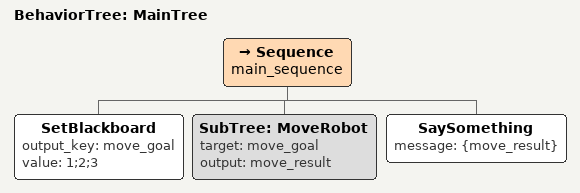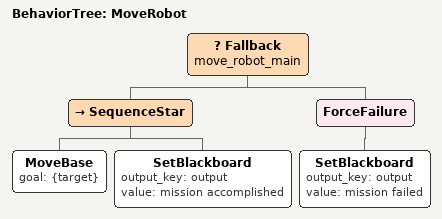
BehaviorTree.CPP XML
<root main_tree_to_execute="MainTree">

  <BehaviorTree ID="MainTree">

    <Sequence name="main_sequence">
      <SetBlackboard
          output_key="move_goal"
          value="1;2;3" />
      <SubTree
          ID="MoveRobot"
          target="move_goal"
          output="move_result" />
      <SaySomething message="{move_result}" />
    </Sequence>

  </BehaviorTree>

  <BehaviorTree ID="MoveRobot">
    <Fallback name="move_robot_main">
      <SequenceStar>
        <MoveBase goal="{target}" />
        <SetBlackboard
            output_key="output"
            value="mission accomplished" />
      </SequenceStar>
      <ForceFailure>
        <SetBlackboard
            output_key="output"
            value="mission failed" />
      </ForceFailure>
    </Fallback>
  </BehaviorTree>

</root>
